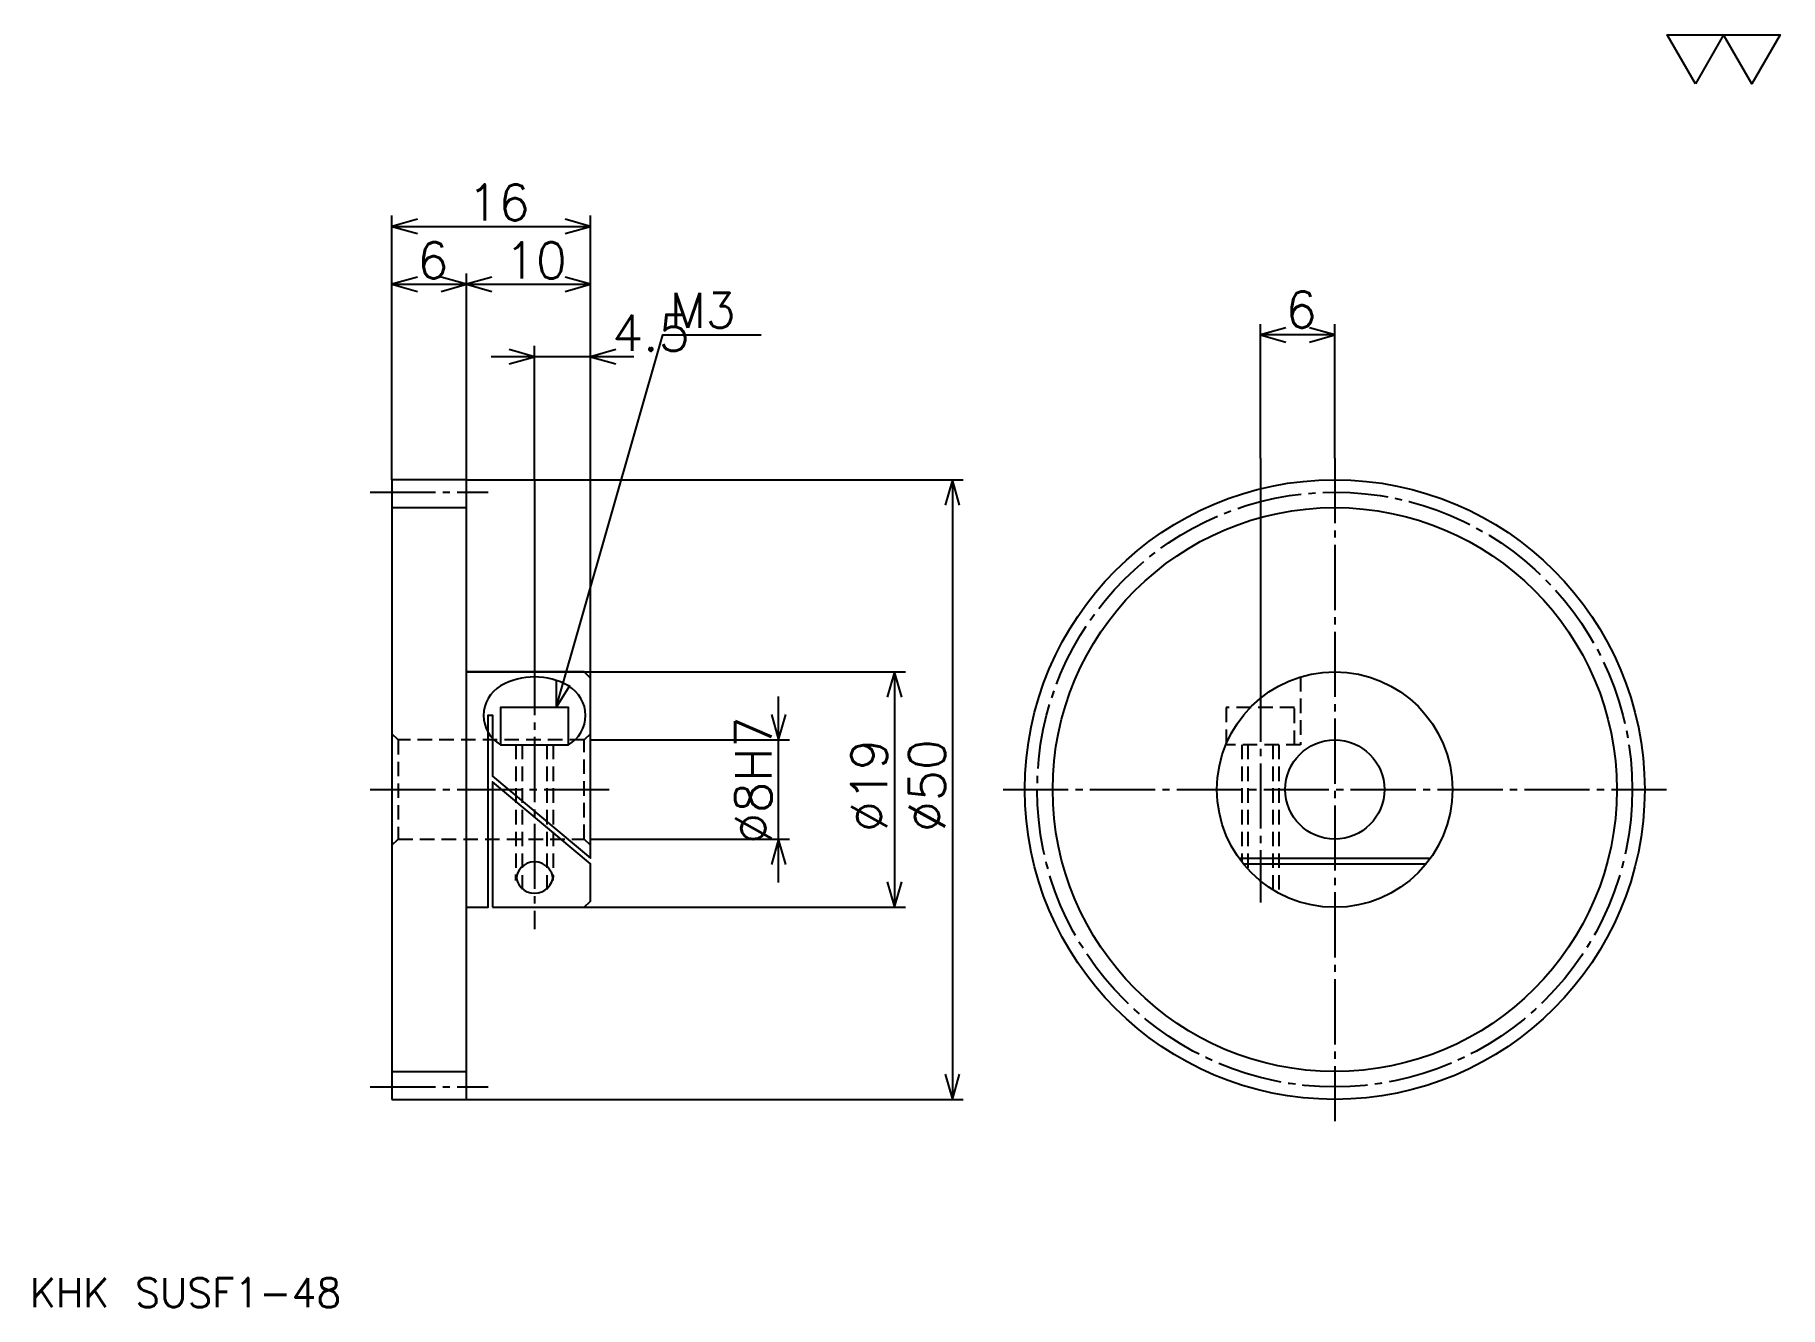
# Model space of a CAD drawing. Extents: x 6 to 147, y 6 to 109.
import ezdxf

# ---------------------------------------------------------------- set-up
doc = ezdxf.new("R2010")
doc.units = 0
doc.linetypes.add('DASHDOT', pattern=[7.00885, 5.256637, -0.584071, 0.584071, -0.584071])
doc.linetypes.add('HIDDEN', pattern=[1.752213, 1.168142, -0.584071])
doc.layers.get('0').update_dxf_attribs({"linetype": 'CONTINUOUS'})
doc.layers.add('DASHDOT', color=6, linetype='DASHDOT')
doc.layers.add('HIDDEN', color=2, linetype='HIDDEN')
doc.styles.add('KANJI', font='TXT', dxfattribs={"bigfont": 'BIGFONT'})

msp = doc.modelspace()

# ---------------------------------------------------------------- linework, layer by layer
at = {"color": 5}
for p, q in [((35.044247, 73.185837), (35.044247, 94.504425)), ((51.044247, 73.185837), (51.044247, 94.504425)), ((35.044247, 93.628319), (51.044247, 93.628319)), ((35.044247, 88.95575), (41.044247, 88.95575)), ((41.044247, 73.185837), (41.044247, 89.831863)), ((41.044247, 88.95575), (51.044247, 88.95575)), ((105.088501, 74.938049), (105.088501, 85.743362)), ((111.088501, 84.867256), (105.088501, 84.867256)), ((111.088501, 74.938049), (111.088501, 85.743362)), ((54.548672, 83.115044), (43.039822, 83.115044)), ((46.544247, 73.185837), (46.544247, 83.99115)), ((105.088501, 74.938049), (105.088501, 57.303513)), ((35.044247, 73.185837), (35.044247, 73.185837)), ((41.044247, 73.185837), (41.044247, 73.185837)), ((41.044247, 73.185837), (51.044247, 73.185837)), ((46.544247, 73.185837), (46.544247, 57.685841)), ((51.044247, 73.185837), (81.123886, 73.185837)), ((51.044247, 57.185841), (51.044247, 73.185837)), ((80.247787, 73.185837), (80.247787, 23.185841)), ((41.044247, 57.685841), (51.044247, 57.685841)), ((51.044247, 57.685841), (76.451324, 57.685841)), ((75.575226, 57.685841), (75.575226, 38.685841)), ((66.230087, 40.681416), (66.230087, 55.690266)), ((51.044247, 52.185841), (67.106194, 52.185841)), ((51.044247, 44.185841), (67.106194, 44.185841)), ((50.544247, 38.685841), (51.044247, 38.685841)), ((51.044247, 38.685841), (76.451324, 38.685841)), ((41.044247, 23.185841), (51.044247, 23.185841)), ((51.044247, 23.185841), (81.123886, 23.185841))]:
    msp.add_line(p, q, dxfattribs=at)
at = {"color": 4}
for p, q in [((35.044247, 70.935837), (41.044247, 70.935837)), ((43.802612, 51.795841), (49.285881, 51.795841)), ((103.37291, 42.643311), (118.804092, 42.643311)), ((45.044247, 40.854889), (45.044247, 41.319241)), ((48.044247, 40.854889), (48.044247, 41.319241)), ((103.723038, 42.185841), (118.453949, 42.185841)), ((35.044247, 25.435841), (41.044247, 25.435841))]:
    msp.add_line(p, q, dxfattribs=at)
at = {"color": 7}
msp.add_lwpolyline([(140.176987, 105.132744), (137.899109, 109.081062), (147.01062, 109.081062), (144.732742, 105.132744), (142.454865, 109.081062), (140.176987, 105.132744)], dxfattribs=at)
at = {"color": 5}
for points in [[(37.088493, 94.212387), (35.044247, 93.628319), (37.088493, 93.04425)], [(49, 93.04425), (51.044247, 93.628319), (49, 94.212387)], [(37.088493, 89.539825), (35.044247, 88.95575), (37.088493, 88.371681)], [(39, 88.371681), (41.044247, 88.95575), (39, 89.539825)], [(43.088493, 89.539825), (41.044247, 88.95575), (43.088493, 88.371681)], [(49, 88.371681), (51.044247, 88.95575), (49, 89.539825)], [(48.296459, 54.795841), (56.884956, 84.867256), (64.828316, 84.867256)], [(107.132751, 85.451324), (105.088501, 84.867256), (107.132751, 84.283188)], [(109.04425, 84.283188), (111.088501, 84.867256), (109.04425, 85.451324)], [(44.5, 82.530975), (46.544247, 83.115044), (44.5, 83.699112)], [(53.088493, 83.699112), (51.044247, 83.115044), (53.088493, 82.530975)], [(80.831856, 71.141594), (80.247787, 73.185837), (79.663712, 71.141594)], [(48.296242, 56.92189), (48.296459, 54.795841), (49.419472, 56.601093)], [(76.159294, 55.641594), (75.575226, 57.685841), (74.99115, 55.641594)], [(65.646019, 54.230087), (66.230087, 52.185841), (66.814156, 54.230087)], [(66.814156, 42.141594), (66.230087, 44.185841), (65.646019, 42.141594)], [(74.99115, 40.730087), (75.575226, 38.685841), (76.159294, 40.730087)], [(79.663712, 25.230089), (80.247787, 23.185841), (80.831856, 25.230089)]]:
    msp.add_lwpolyline(points, dxfattribs=at)
at = {"color": 4}
for points in [[(35.044247, 23.185841), (35.044247, 23.185841), (41.044247, 23.185841), (41.044247, 23.185841), (41.044247, 73.185837), (41.044247, 73.185837), (35.044247, 73.185837), (35.044247, 73.185837), (35.044247, 23.185841)], [(41.044247, 38.685841), (42.796459, 38.685841), (42.796459, 54.185841), (43.1469, 54.185841), (43.1469, 49.26997), (51.044247, 42.643311), (51.044247, 57.185841), (50.544247, 57.685841), (41.044247, 57.685841)], [(43.794247, 51.795841), (49.294247, 51.795841), (49.294247, 54.795841), (43.794247, 54.795841), (43.794247, 51.795841)], [(43.1469, 38.685841), (50.544247, 38.685841), (51.044247, 39.185841), (51.044247, 42.185841), (43.1469, 48.8125), (43.1469, 38.685841)]]:
    msp.add_lwpolyline(points, dxfattribs=at)
for radius in [25, 22.75, 9.5, 4]:
    msp.add_circle((111.088501, 48.185841), radius, dxfattribs=at)
for centre, radius, start, end in [((45.173431, 54.170166), 2.741633, 120.00000728, 239.99999102), ((46.544247, 51.795841), 5.483267, 60.00000126, 119.99999874), ((47.915062, 54.170166), 2.741633, 300.00000898, 59.99999272), ((46.544247, 40.854889), 1.5, 0, 180), ((46.544247, 41.319241), 1.5, 180, 0)]:
    msp.add_arc(centre, radius, start, end, dxfattribs=at)
at = {"layer": 'DASHDOT', "color": 7}
for p, q in [((111.088501, 74.938049), (111.088501, 21.433628)), ((33.292034, 72.185837), (42.796459, 72.185837)), ((46.544247, 59.438053), (46.544247, 36.933628)), ((105.088501, 57.303513), (105.088501, 39.068169)), ((33.292034, 48.185841), (52.796459, 48.185841)), ((84.336281, 48.185841), (137.840714, 48.185841)), ((33.292034, 24.185841), (42.796459, 24.185841))]:
    msp.add_line(p, q, dxfattribs=at)
msp.add_circle((111.088501, 48.185841), 24, dxfattribs=at)
at = {"layer": 'HIDDEN', "color": 4}
for p, q in [((35.544247, 52.185841), (35.544247, 44.185841)), ((51.044247, 52.685841), (50.544247, 52.185841)), ((45.044247, 51.795841), (45.044247, 41.087067)), ((45.544247, 51.795841), (45.544247, 40.108093)), ((47.544247, 51.795841), (47.544247, 40.108093)), ((48.044247, 51.795841), (48.044247, 41.087067)), ((103.588501, 51.795841), (103.588501, 42.354889)), ((104.088501, 51.795841), (104.088501, 41.763226)), ((106.088501, 51.795841), (106.088501, 40.108093)), ((106.588501, 51.795841), (106.588501, 39.819241)), ((51.044247, 43.685841), (50.544247, 44.185841))]:
    msp.add_line(p, q, dxfattribs=at)
for points in [[(108.338501, 57.279106), (108.338501, 51.795841), (102.338501, 51.795841)], [(107.838501, 51.795841), (107.838501, 54.795841), (102.338501, 54.795841), (102.338501, 51.795841)], [(35.044247, 43.685841), (35.544247, 44.185841), (50.544247, 44.185841), (50.544247, 52.185841), (35.544247, 52.185841), (35.044247, 52.685841)]]:
    msp.add_lwpolyline(points, dxfattribs=at)

# ---------------------------------------------------------------- texts
at = {"color": 7, "style": 'KANJI'}
for s, height, p in [('16', 2.920354, (41.146015, 94.095581)), ('6', 2.920354, (37.095131, 89.423012)), ('10', 2.920354, (44.146019, 89.423012)), ('M3', 2.80354, (57.469025, 85.451324)), ('4.5', 2.920354, (52.796459, 83.582306)), ('KHK SUSF1-48', 2.336283, (5.840708, 6.424779))]:
    msp.add_text(s, height=height, dxfattribs=at).set_placement(p)
for s, rotation, p in [('6', 360, (107.139389, 85.451324)), ('%%c8H7', 90, (65.646019, 43.805309)), ('%%c19', 90, (74.99115, 44.754425)), ('%%c50', 90, (79.663712, 44.754425))]:
    msp.add_text(s, height=2.920354, rotation=rotation, dxfattribs=at).set_placement(p)

doc.saveas('drawing.dxf')
